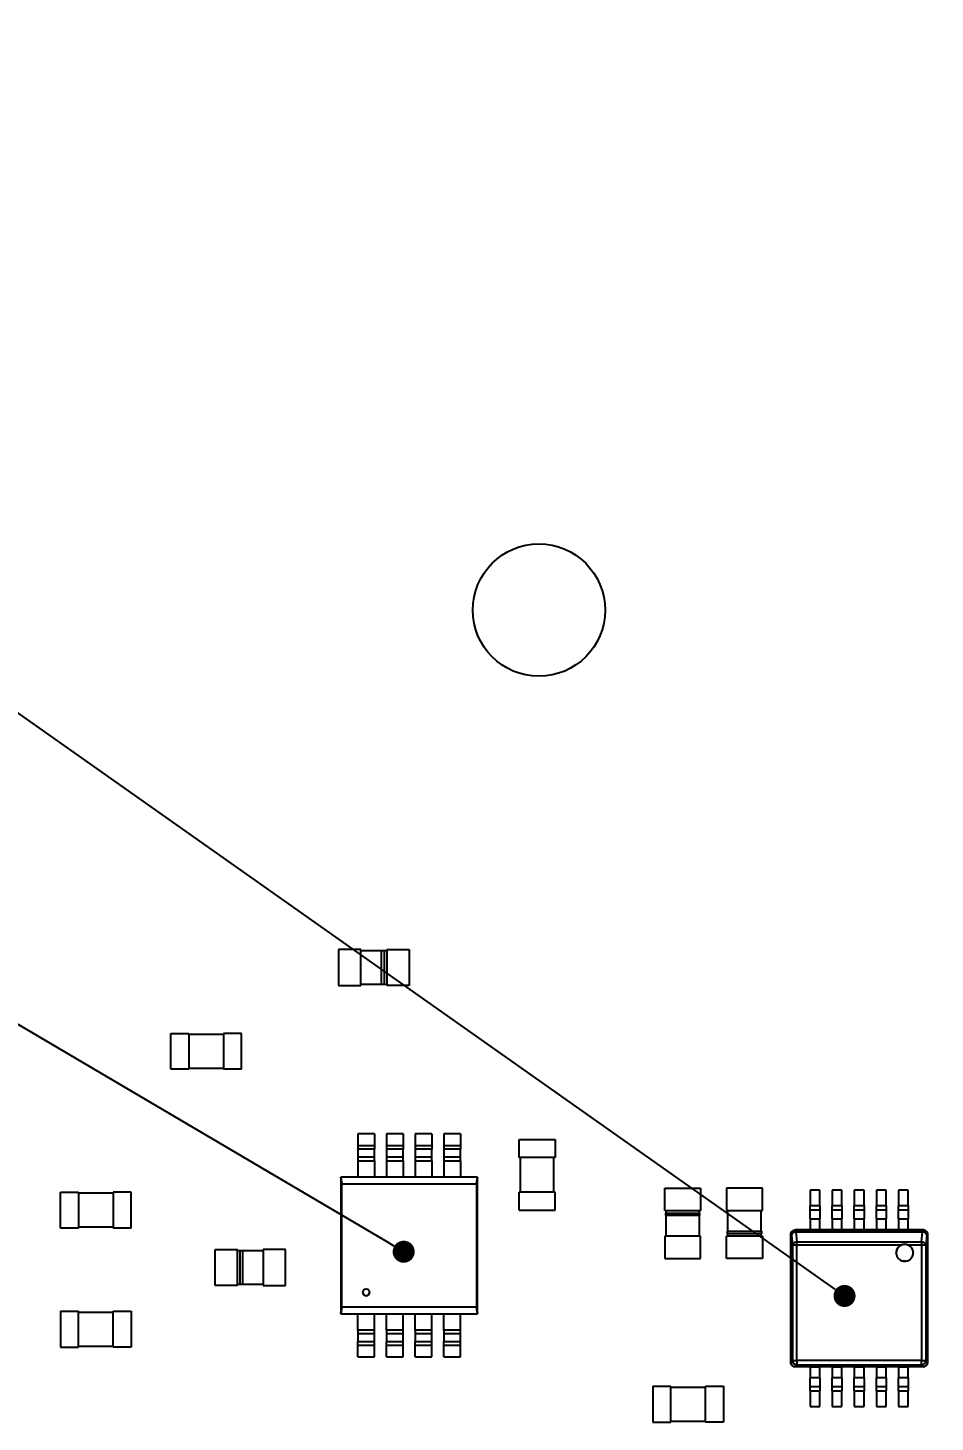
# Model space of a CAD drawing. Header units: millimetres. Extents: x 461 to 1302, y 117 to 711.
# Drawn here: x 994.2 to 1035.3, y 510.1 to 573.3 of the extents above; entities that cross this region are included whole.
import ezdxf
from ezdxf import colors
from ezdxf.entities.mleader import LeaderData, LeaderLine
from ezdxf.math import Vec2, Vec3

# ---------------------------------------------------------------- set-up
doc = ezdxf.new("R2010")
doc.units = ezdxf.units.MM
doc.layers.get('0').update_dxf_attribs({"lineweight": 50})
doc.styles.add('GOST-2.304_Type-B_italic', font='')
doc.styles.get('GOST-2.304_Type-B_italic').set_extended_font_data('GOST Common', italic=True)
doc.dimstyles.new('ISO-25', dxfattribs={"dimtxt": 2.5, "dimasz": 2.5, "dimexe": 1.25, "dimexo": 0.625, "dimtad": 1, "dimtxsty": 'Standard', "dimcen": 2.5, "dimadec": 0, "dimazin": 0, "dimtfac": 1, "dimtmove": 0, "dimatfit": 3, "dimfxl": 1, "dimarcsym": 0})

# ---------------------------------------------------------------- blocks, each defined once
blk = doc.blocks.new('_Dot')
at = {"color": 0, "linetype": 'ByBlock', "lineweight": -2}
blk.add_line((-0.5, 0), (-1, 0), dxfattribs=at)
at = {"color": 0, "linetype": 'ByBlock', "lineweight": 90, "const_width": 0.5}
blk.add_lwpolyline([(-0.25, 0, 1), (0.25, 0, 1)], format="xyb", close=True, dxfattribs=at)
blk = doc.blocks.new('_Open30')
at = {"color": 0, "linetype": 'ByBlock', "lineweight": -2}
for p, q in [((-1, 0.268), (0, 0)), ((0, 0), (-1, -0.268)), ((0, 0), (-1, 0))]:
    blk.add_line(p, q, dxfattribs=at)
blk = doc.blocks.new('*D58')
at = {"color": 0, "lineweight": -2, "transparency": 16777216}
for p, q in [((948.599, 537.973), (948.599, 693.937)), ((1213.414, 641.524), (1213.414, 693.937)), ((1209.414, 692.687), (952.599, 692.687))]:
    blk.add_line(p, q, dxfattribs=at)
at = {"layer": 'Defpoints', "color": 0, "lineweight": 20, "transparency": 16777216}
for p in [(948.599, 692.687), (1213.414, 640.899), (948.599, 537.348)]:
    blk.add_point(p, dxfattribs=at)
at = {"color": 0, "lineweight": -2, "transparency": 16777216, "xscale": 4, "yscale": 4, "zscale": 4, "rotation": 180}
blk.add_blockref('_Open30', (948.599, 692.687), dxfattribs=at)
at = {"color": 0, "lineweight": -2, "transparency": 16777216, "xscale": 4, "yscale": 4, "zscale": 4}
blk.add_blockref('_Open30', (1213.414, 692.687), dxfattribs=at)
at = {"color": 0, "lineweight": 20, "transparency": 16777216, "insert": (1081.006, 695.312), "char_height": 4, "attachment_point": 5, "style": 'GOST-2.304_Type-B_italic'}
blk.add_mtext('133*', dxfattribs=at)

msp = doc.modelspace()

# ---------------------------------------------------------------- linework, layer by layer
at = {"color": 7, "linetype": 'Continuous', "lineweight": 25}
for p, q in [((1008.246, 531.517), (1008.246, 529.893)), ((1009.262, 531.517), (1008.246, 531.517)), ((1009.262, 529.893), (1009.262, 531.517)), ((1010.196, 531.467), (1009.262, 531.467)), ((1010.196, 531.473), (1010.314, 531.473)), ((1010.196, 529.937), (1010.196, 531.473)), ((1010.314, 531.473), (1010.314, 529.937)), ((1010.43, 531.467), (1010.314, 531.467)), ((1010.43, 531.517), (1010.43, 529.893)), ((1010.43, 531.517), (1011.446, 531.517)), ((1011.446, 531.517), (1011.446, 529.893)), ((1008.246, 529.893), (1009.262, 529.893)), ((1009.262, 529.943), (1010.196, 529.943)), ((1010.314, 529.937), (1010.196, 529.937)), ((1010.314, 529.943), (1010.43, 529.943)), ((1011.446, 529.893), (1010.43, 529.893)), ((1000.646, 526.093), (1000.646, 527.717)), ((1000.646, 527.717), (1001.458, 527.717)), ((1001.458, 527.717), (1001.458, 526.093)), ((1003.034, 527.667), (1001.458, 527.667)), ((1003.034, 527.717), (1003.034, 526.093)), ((1003.846, 527.717), (1003.034, 527.717)), ((1003.846, 526.093), (1003.846, 527.717)), ((1001.458, 526.093), (1000.646, 526.093)), ((1001.458, 526.143), (1003.034, 526.143)), ((1003.846, 526.093), (1003.034, 526.093)), ((1009.878, 523.159), (1009.116, 523.159)), ((1009.116, 523.159), (1009.116, 522.637)), ((1009.878, 523.159), (1009.878, 522.637)), ((1011.178, 523.159), (1010.416, 523.159)), ((1010.416, 523.159), (1010.416, 522.637)), ((1011.178, 523.159), (1011.178, 522.637)), ((1012.476, 523.159), (1011.714, 523.159)), ((1011.714, 523.159), (1011.714, 522.637)), ((1012.476, 523.159), (1012.476, 522.637)), ((1013.776, 523.159), (1013.014, 523.159)), ((1013.014, 523.159), (1013.014, 522.637)), ((1013.776, 523.159), (1013.776, 522.637)), ((1016.434, 522.093), (1016.434, 522.905)), ((1016.434, 522.905), (1018.058, 522.905)), ((1018.058, 522.905), (1018.058, 522.093)), ((1009.116, 522.637), (1009.878, 522.637)), ((1009.878, 522.462), (1009.116, 522.462)), ((1009.116, 522.462), (1009.116, 522.12)), ((1009.878, 522.12), (1009.878, 522.462)), ((1010.416, 522.637), (1011.178, 522.637)), ((1011.178, 522.462), (1010.416, 522.462)), ((1010.416, 522.462), (1010.416, 522.12)), ((1011.178, 522.12), (1011.178, 522.462)), ((1011.714, 522.637), (1012.476, 522.637)), ((1012.476, 522.462), (1011.714, 522.462)), ((1011.714, 522.462), (1011.714, 522.12)), ((1012.476, 522.12), (1012.476, 522.462)), ((1013.014, 522.637), (1013.776, 522.637)), ((1013.776, 522.462), (1013.014, 522.462)), ((1013.014, 522.462), (1013.014, 522.12)), ((1013.776, 522.12), (1013.776, 522.462)), ((1009.116, 522.12), (1009.878, 522.12)), ((1009.116, 521.943), (1009.116, 521.203)), ((1009.116, 521.943), (1009.878, 521.943)), ((1009.878, 521.943), (1009.878, 521.203)), ((1010.416, 522.12), (1011.178, 522.12)), ((1010.416, 521.943), (1010.416, 521.203)), ((1010.416, 521.943), (1011.178, 521.943)), ((1011.178, 521.943), (1011.178, 521.203)), ((1011.714, 522.12), (1012.476, 522.12)), ((1011.714, 521.943), (1011.714, 521.203)), ((1011.714, 521.943), (1012.476, 521.943)), ((1012.476, 521.943), (1012.476, 521.203)), ((1013.014, 522.12), (1013.776, 522.12)), ((1013.014, 521.943), (1013.776, 521.943)), ((1013.014, 521.943), (1013.014, 521.203)), ((1013.776, 521.943), (1013.776, 521.203)), ((1018.058, 522.093), (1016.434, 522.093)), ((1016.484, 522.093), (1016.484, 520.517)), ((1018.008, 520.517), (1018.008, 522.093)), ((1008.348, 521.2), (1008.346, 521.203)), ((1008.346, 521.203), (1008.346, 515.007)), ((1009.116, 521.204), (1008.348, 521.204)), ((1008.348, 521.204), (1008.348, 521.203)), ((1008.348, 521.203), (1008.348, 515.007)), ((1008.348, 521.203), (1008.398, 520.899)), ((1014.544, 521.203), (1008.348, 521.203)), ((1008.398, 520.899), (1008.348, 521.203)), ((1008.398, 515.311), (1008.398, 520.899)), ((1008.398, 520.899), (1014.494, 520.899)), ((1010.416, 521.204), (1009.878, 521.204)), ((1011.714, 521.204), (1011.178, 521.204)), ((1013.014, 521.204), (1012.476, 521.204)), ((1014.544, 521.204), (1013.776, 521.204)), ((1014.493, 520.899), (1014.544, 521.203)), ((1014.544, 521.203), (1014.494, 520.899)), ((1014.494, 520.899), (1014.494, 515.311)), ((1014.544, 521.203), (1014.544, 521.204)), ((1014.544, 515.007), (1014.544, 521.203)), ((1014.546, 521.203), (1014.544, 521.2)), ((1014.546, 515.007), (1014.546, 521.203)), ((995.646, 518.893), (995.646, 520.517)), ((995.646, 520.517), (996.458, 520.517)), ((996.458, 520.517), (996.458, 518.893)), ((998.034, 520.467), (996.458, 520.467)), ((998.034, 520.517), (998.034, 518.893)), ((998.846, 520.517), (998.034, 520.517)), ((998.846, 518.893), (998.846, 520.517)), ((1018.058, 520.517), (1016.434, 520.517)), ((1016.434, 519.705), (1016.434, 520.517)), ((1018.058, 519.705), (1018.058, 520.517)), ((1023.034, 520.705), (1024.658, 520.705)), ((1023.034, 519.689), (1023.034, 520.705)), ((1024.658, 520.705), (1024.658, 519.689)), ((1025.834, 520.705), (1025.834, 519.689)), ((1027.458, 520.705), (1025.834, 520.705)), ((1027.458, 519.689), (1027.458, 520.705)), ((1030.066, 520.605), (1029.626, 520.605)), ((1029.626, 520.605), (1029.626, 519.905)), ((1030.066, 519.905), (1030.066, 520.605)), ((1031.066, 520.605), (1030.626, 520.605)), ((1030.626, 520.605), (1030.626, 519.905)), ((1031.066, 519.905), (1031.066, 520.605)), ((1032.066, 520.605), (1031.626, 520.605)), ((1031.626, 520.605), (1031.626, 519.905)), ((1032.066, 519.905), (1032.066, 520.605)), ((1033.066, 520.605), (1032.626, 520.605)), ((1032.626, 520.605), (1032.626, 519.905)), ((1033.066, 519.905), (1033.066, 520.605)), ((1034.066, 520.605), (1033.626, 520.605)), ((1033.626, 520.605), (1033.626, 519.905)), ((1034.066, 519.905), (1034.066, 520.605)), ((1016.434, 519.705), (1018.058, 519.705)), ((1023.034, 519.689), (1024.658, 519.689)), ((1023.084, 519.689), (1023.084, 519.573)), ((1024.608, 519.573), (1024.608, 519.689)), ((1025.834, 519.689), (1027.458, 519.689)), ((1025.884, 519.689), (1025.884, 518.755)), ((1027.408, 518.755), (1027.408, 519.689)), ((1030.066, 519.905), (1029.626, 519.905)), ((1029.626, 519.705), (1029.626, 519.905)), ((1030.066, 519.705), (1029.626, 519.705)), ((1029.626, 519.305), (1029.626, 519.705)), ((1030.066, 519.905), (1030.066, 519.705)), ((1030.066, 519.705), (1030.066, 519.305)), ((1031.066, 519.905), (1030.626, 519.905)), ((1030.626, 519.705), (1030.626, 519.905)), ((1031.066, 519.705), (1030.626, 519.705)), ((1030.626, 519.305), (1030.626, 519.705)), ((1031.066, 519.905), (1031.066, 519.705)), ((1031.066, 519.705), (1031.066, 519.305)), ((1032.066, 519.905), (1031.626, 519.905)), ((1031.626, 519.705), (1031.626, 519.905)), ((1032.066, 519.705), (1031.626, 519.705)), ((1031.626, 519.305), (1031.626, 519.705)), ((1032.066, 519.905), (1032.066, 519.705)), ((1032.066, 519.705), (1032.066, 519.305)), ((1033.066, 519.905), (1032.626, 519.905)), ((1032.626, 519.705), (1032.626, 519.905)), ((1033.066, 519.705), (1032.626, 519.705)), ((1032.626, 519.305), (1032.626, 519.705)), ((1033.066, 519.905), (1033.066, 519.705)), ((1033.066, 519.705), (1033.066, 519.305)), ((1034.066, 519.905), (1033.626, 519.905)), ((1033.626, 519.705), (1033.626, 519.905)), ((1034.066, 519.705), (1033.626, 519.705)), ((1033.626, 519.305), (1033.626, 519.705)), ((1034.066, 519.905), (1034.066, 519.705)), ((1034.066, 519.705), (1034.066, 519.305)), ((1023.078, 519.573), (1024.614, 519.573)), ((1023.078, 519.455), (1023.078, 519.573)), ((1024.614, 519.455), (1023.078, 519.455)), ((1023.084, 519.455), (1023.084, 518.521)), ((1024.614, 519.573), (1024.608, 519.573)), ((1024.608, 518.521), (1024.608, 519.455)), ((1024.614, 519.455), (1024.608, 519.455)), ((1024.614, 519.573), (1024.614, 519.455)), ((1029.626, 519.305), (1030.066, 519.305)), ((1029.626, 519.305), (1029.626, 518.805)), ((1030.066, 518.805), (1030.066, 519.305)), ((1030.626, 519.305), (1031.066, 519.305)), ((1030.626, 519.305), (1030.626, 518.805)), ((1031.066, 518.805), (1031.066, 519.305)), ((1031.626, 519.305), (1032.066, 519.305)), ((1031.626, 519.305), (1031.626, 518.805)), ((1032.066, 518.805), (1032.066, 519.305)), ((1032.626, 519.305), (1033.066, 519.305)), ((1032.626, 519.305), (1032.626, 518.805)), ((1033.066, 518.805), (1033.066, 519.305)), ((1033.626, 519.305), (1034.066, 519.305)), ((1033.626, 519.305), (1033.626, 518.805)), ((1034.066, 518.805), (1034.066, 519.305)), ((996.458, 518.893), (995.646, 518.893)), ((996.458, 518.943), (998.034, 518.943)), ((998.846, 518.893), (998.034, 518.893)), ((1024.658, 518.521), (1023.034, 518.521)), ((1023.034, 518.521), (1023.034, 517.505)), ((1024.658, 517.505), (1024.658, 518.521)), ((1027.458, 518.521), (1025.834, 518.521)), ((1025.834, 517.505), (1025.834, 518.521)), ((1025.878, 518.637), (1025.878, 518.755)), ((1025.878, 518.755), (1027.414, 518.755)), ((1025.878, 518.755), (1025.884, 518.755)), ((1027.414, 518.637), (1025.878, 518.637)), ((1025.878, 518.637), (1025.884, 518.637)), ((1025.884, 518.637), (1025.884, 518.521)), ((1027.408, 518.521), (1027.408, 518.637)), ((1027.414, 518.755), (1027.414, 518.637)), ((1027.458, 518.521), (1027.458, 517.505)), ((1028.747, 518.605), (1028.746, 518.605)), ((1028.746, 518.605), (1028.746, 512.805)), ((1028.747, 512.805), (1028.747, 518.605)), ((1028.747, 518.605), (1028.78, 518.573)), ((1028.78, 518.573), (1028.827, 518.123)), ((1028.946, 518.805), (1028.946, 518.804)), ((1029.626, 518.805), (1028.946, 518.805)), ((1028.946, 518.804), (1028.978, 518.772)), ((1028.946, 518.804), (1034.746, 518.804)), ((1028.978, 518.772), (1028.978, 518.714)), ((1028.978, 518.772), (1034.713, 518.772)), ((1028.978, 518.714), (1029.026, 518.264)), ((1028.978, 518.714), (1034.713, 518.714)), ((1030.066, 518.805), (1029.626, 518.805)), ((1030.626, 518.805), (1030.066, 518.805)), ((1031.066, 518.805), (1030.626, 518.805)), ((1031.626, 518.805), (1031.066, 518.805)), ((1032.066, 518.805), (1031.626, 518.805)), ((1032.626, 518.805), (1032.066, 518.805)), ((1033.066, 518.805), (1032.626, 518.805)), ((1033.626, 518.805), (1033.066, 518.805)), ((1034.066, 518.805), (1033.626, 518.805)), ((1034.746, 518.805), (1034.066, 518.805)), ((1034.666, 518.264), (1034.713, 518.714)), ((1034.713, 518.772), (1034.746, 518.804)), ((1034.713, 518.714), (1034.713, 518.772)), ((1034.799, 518.798), (1034.743, 518.805)), ((1034.746, 518.804), (1034.746, 518.805)), ((1034.912, 518.573), (1034.865, 518.123)), ((1034.945, 518.605), (1034.912, 518.573)), ((1034.945, 518.605), (1034.945, 512.805)), ((1034.946, 518.605), (1034.945, 518.605)), ((1034.946, 518.605), (1034.946, 512.805)), ((1002.646, 517.917), (1003.662, 517.917)), ((1002.646, 516.293), (1002.646, 517.917)), ((1003.662, 516.293), (1003.662, 517.917)), ((1003.778, 517.867), (1003.662, 517.867)), ((1003.778, 516.337), (1003.778, 517.873)), ((1003.778, 517.873), (1003.896, 517.873)), ((1003.896, 517.873), (1003.896, 516.337)), ((1004.83, 517.867), (1003.896, 517.867)), ((1005.846, 517.917), (1004.83, 517.917)), ((1004.83, 517.917), (1004.83, 516.293)), ((1005.846, 516.293), (1005.846, 517.917)), ((1029.026, 518.123), (1028.827, 518.123)), ((1028.827, 518.123), (1028.827, 512.885)), ((1029.026, 518.123), (1029.026, 518.264)), ((1029.026, 518.264), (1034.666, 518.264)), ((1033.747, 518.123), (1029.026, 518.123)), ((1029.026, 512.885), (1029.026, 518.123)), ((1033.536, 517.717), (1033.526, 517.766)), ((1033.664, 518.064), (1033.753, 518.124)), ((1034.068, 518.127), (1034.118, 518.093)), ((1034.666, 518.123), (1034.078, 518.123)), ((1034.666, 518.264), (1034.666, 518.123)), ((1034.865, 518.123), (1034.666, 518.123)), ((1034.666, 518.123), (1034.666, 512.885)), ((1034.865, 518.123), (1034.865, 512.885)), ((1023.034, 517.505), (1024.658, 517.505)), ((1027.458, 517.505), (1025.834, 517.505)), ((1033.912, 517.385), (1033.827, 517.401)), ((1033.976, 517.397), (1033.912, 517.385)), ((1003.662, 516.293), (1002.646, 516.293)), ((1003.662, 516.343), (1003.778, 516.343)), ((1003.896, 516.337), (1003.778, 516.337)), ((1003.896, 516.343), (1004.83, 516.343)), ((1004.83, 516.293), (1005.846, 516.293)), ((1008.348, 515.007), (1008.398, 515.312)), ((1008.398, 515.311), (1008.348, 515.007)), ((1014.494, 515.311), (1008.398, 515.311)), ((1014.544, 515.007), (1014.493, 515.311)), ((1014.494, 515.312), (1014.544, 515.007)), ((995.646, 515.117), (995.646, 513.493)), ((995.646, 515.117), (996.458, 515.117)), ((996.458, 513.493), (996.458, 515.117)), ((998.034, 515.067), (996.458, 515.067)), ((998.034, 513.493), (998.034, 515.117)), ((998.034, 515.117), (998.846, 515.117)), ((998.846, 515.117), (998.846, 513.493)), ((1008.346, 515.007), (1008.348, 515.011)), ((1008.348, 515.007), (1009.116, 515.007)), ((1008.348, 515.007), (1008.348, 515.007)), ((1008.348, 515.007), (1014.544, 515.007)), ((1009.116, 514.267), (1009.116, 515.007)), ((1009.878, 515.007), (1010.416, 515.007)), ((1009.878, 514.267), (1009.878, 515.007)), ((1010.416, 514.267), (1010.416, 515.007)), ((1011.178, 515.007), (1011.714, 515.007)), ((1011.178, 514.267), (1011.178, 515.007)), ((1011.714, 514.267), (1011.714, 515.007)), ((1012.476, 515.007), (1013.014, 515.007)), ((1012.476, 514.267), (1012.476, 515.007)), ((1013.014, 514.267), (1013.014, 515.007)), ((1013.776, 515.007), (1014.544, 515.007)), ((1013.776, 514.267), (1013.776, 515.007)), ((1014.544, 515.011), (1014.546, 515.007)), ((1014.544, 515.007), (1014.544, 515.007)), ((1009.878, 514.267), (1009.116, 514.267)), ((1009.878, 514.091), (1009.116, 514.091)), ((1009.116, 514.091), (1009.116, 513.749)), ((1009.878, 513.749), (1009.878, 514.091)), ((1011.178, 514.267), (1010.416, 514.267)), ((1011.178, 514.091), (1010.416, 514.091)), ((1010.416, 514.091), (1010.416, 513.749)), ((1011.178, 513.749), (1011.178, 514.091)), ((1012.476, 514.267), (1011.714, 514.267)), ((1012.476, 514.091), (1011.714, 514.091)), ((1011.714, 514.091), (1011.714, 513.749)), ((1012.476, 513.749), (1012.476, 514.091)), ((1013.776, 514.267), (1013.014, 514.267)), ((1013.776, 514.091), (1013.014, 514.091)), ((1013.014, 514.091), (1013.014, 513.749)), ((1013.776, 513.749), (1013.776, 514.091)), ((995.646, 513.493), (996.458, 513.493)), ((996.458, 513.543), (998.034, 513.543)), ((998.846, 513.493), (998.034, 513.493)), ((1009.116, 513.749), (1009.878, 513.749)), ((1009.878, 513.573), (1009.116, 513.573)), ((1009.116, 513.051), (1009.116, 513.573)), ((1009.878, 513.051), (1009.878, 513.573)), ((1010.416, 513.749), (1011.178, 513.749)), ((1011.178, 513.573), (1010.416, 513.573)), ((1010.416, 513.051), (1010.416, 513.573)), ((1011.178, 513.051), (1011.178, 513.573)), ((1011.714, 513.749), (1012.476, 513.749)), ((1012.476, 513.573), (1011.714, 513.573)), ((1011.714, 513.051), (1011.714, 513.573)), ((1012.476, 513.051), (1012.476, 513.573)), ((1013.014, 513.749), (1013.776, 513.749)), ((1013.776, 513.573), (1013.014, 513.573)), ((1013.014, 513.051), (1013.014, 513.573)), ((1013.776, 513.051), (1013.776, 513.573)), ((1009.116, 513.051), (1009.878, 513.051)), ((1010.416, 513.051), (1011.178, 513.051)), ((1011.714, 513.051), (1012.476, 513.051)), ((1013.014, 513.051), (1013.776, 513.051)), ((1028.746, 512.808), (1028.753, 512.753)), ((1028.746, 512.805), (1028.747, 512.805)), ((1028.827, 512.885), (1028.747, 512.805)), ((1028.827, 512.885), (1029.026, 512.885)), ((1028.946, 512.607), (1029.026, 512.686)), ((1034.666, 512.885), (1029.026, 512.885)), ((1029.026, 512.885), (1029.026, 512.686)), ((1029.026, 512.686), (1034.666, 512.686)), ((1034.666, 512.686), (1034.666, 512.885)), ((1034.666, 512.885), (1034.865, 512.885)), ((1034.666, 512.686), (1034.746, 512.607)), ((1034.865, 512.885), (1034.945, 512.805)), ((1034.939, 512.753), (1034.946, 512.808)), ((1034.945, 512.805), (1034.946, 512.805)), ((1034.746, 512.607), (1028.946, 512.607)), ((1028.946, 512.607), (1028.946, 512.605)), ((1029.626, 512.605), (1028.946, 512.605)), ((1029.626, 512.605), (1030.066, 512.605)), ((1029.626, 512.605), (1029.626, 512.105)), ((1030.066, 512.105), (1029.626, 512.105)), ((1029.626, 511.705), (1029.626, 512.105)), ((1030.066, 512.105), (1030.066, 512.605)), ((1030.626, 512.605), (1030.066, 512.605)), ((1030.066, 512.105), (1030.066, 511.705)), ((1030.626, 512.605), (1031.066, 512.605)), ((1030.626, 512.605), (1030.626, 512.105)), ((1031.066, 512.105), (1030.626, 512.105)), ((1030.626, 511.705), (1030.626, 512.105)), ((1031.066, 512.105), (1031.066, 512.605)), ((1031.626, 512.605), (1031.066, 512.605)), ((1031.066, 512.105), (1031.066, 511.705)), ((1031.626, 512.605), (1032.066, 512.605)), ((1031.626, 512.605), (1031.626, 512.105)), ((1032.066, 512.105), (1031.626, 512.105)), ((1031.626, 511.705), (1031.626, 512.105)), ((1032.066, 512.105), (1032.066, 512.605)), ((1032.626, 512.605), (1032.066, 512.605)), ((1032.066, 512.105), (1032.066, 511.705)), ((1032.626, 512.605), (1033.066, 512.605)), ((1032.626, 512.605), (1032.626, 512.105)), ((1033.066, 512.105), (1032.626, 512.105)), ((1032.626, 511.705), (1032.626, 512.105)), ((1033.066, 512.105), (1033.066, 512.605)), ((1033.626, 512.605), (1033.066, 512.605)), ((1033.066, 512.105), (1033.066, 511.705)), ((1033.626, 512.605), (1034.066, 512.605)), ((1033.626, 512.605), (1033.626, 512.105)), ((1034.066, 512.105), (1033.626, 512.105)), ((1033.626, 511.705), (1033.626, 512.105)), ((1034.066, 512.105), (1034.066, 512.605)), ((1034.746, 512.605), (1034.066, 512.605)), ((1034.066, 512.105), (1034.066, 511.705)), ((1034.746, 512.605), (1034.746, 512.607)), ((1022.496, 511.717), (1022.496, 510.093)), ((1022.496, 511.717), (1023.308, 511.717)), ((1023.308, 510.093), (1023.308, 511.717)), ((1024.884, 511.667), (1023.308, 511.667)), ((1024.884, 511.717), (1025.696, 511.717)), ((1024.884, 510.093), (1024.884, 511.717)), ((1025.696, 511.717), (1025.696, 510.093)), ((1029.626, 511.705), (1030.066, 511.705)), ((1029.626, 511.505), (1029.626, 511.705)), ((1029.626, 511.505), (1030.066, 511.505)), ((1029.626, 511.505), (1029.626, 510.805)), ((1030.066, 511.705), (1030.066, 511.505)), ((1030.066, 510.805), (1030.066, 511.505)), ((1030.626, 511.705), (1031.066, 511.705)), ((1030.626, 511.505), (1030.626, 511.705)), ((1030.626, 511.505), (1031.066, 511.505)), ((1030.626, 511.505), (1030.626, 510.805)), ((1031.066, 511.705), (1031.066, 511.505)), ((1031.066, 510.805), (1031.066, 511.505)), ((1031.626, 511.705), (1032.066, 511.705)), ((1031.626, 511.505), (1031.626, 511.705)), ((1031.626, 511.505), (1032.066, 511.505)), ((1031.626, 511.505), (1031.626, 510.805)), ((1032.066, 511.705), (1032.066, 511.505)), ((1032.066, 510.805), (1032.066, 511.505)), ((1032.626, 511.705), (1033.066, 511.705)), ((1032.626, 511.505), (1032.626, 511.705)), ((1032.626, 511.505), (1033.066, 511.505)), ((1032.626, 511.505), (1032.626, 510.805)), ((1033.066, 511.705), (1033.066, 511.505)), ((1033.066, 510.805), (1033.066, 511.505)), ((1033.626, 511.705), (1034.066, 511.705)), ((1033.626, 511.505), (1033.626, 511.705)), ((1033.626, 511.505), (1034.066, 511.505)), ((1033.626, 511.505), (1033.626, 510.805)), ((1034.066, 511.705), (1034.066, 511.505)), ((1034.066, 510.805), (1034.066, 511.505)), ((1029.626, 510.805), (1030.066, 510.805)), ((1030.626, 510.805), (1031.066, 510.805)), ((1031.626, 510.805), (1032.066, 510.805)), ((1032.626, 510.805), (1033.066, 510.805)), ((1033.626, 510.805), (1034.066, 510.805)), ((1022.496, 510.093), (1023.308, 510.093)), ((1023.308, 510.143), (1024.884, 510.143)), ((1025.696, 510.093), (1024.884, 510.093))]:
    msp.add_line(p, q, dxfattribs=at)
for centre, radius in [((1017.328, 546.911), 3), ((1009.496, 515.981), 0.155)]:
    msp.add_circle(centre, radius, dxfattribs=at)
for centre, radius, start, end in [((1028.981, 518.57), 0.201, 90.71826, 179.28174), ((1028.968, 518.519), 0.196, 86.81583, 164.01023), ((1034.711, 518.57), 0.201, 0.71948, 89.27838), ((1034.724, 518.519), 0.196, 15.99123, 93.1827), ((1029.015, 518.069), 0.196, 86.81746, 164.0086), ((1033.912, 517.772), 0.388, 0, 180), ((1033.912, 517.772), 0.388, 115.24506, 64.75494), ((1034.677, 518.069), 0.196, 15.9914, 93.18254), ((1009.496, 515.981), 0.155, 180, 0), ((1029.028, 512.888), 0.201, 180.71948, 269.27838), ((1034.663, 512.888), 0.201, 270.72162, 359.28052)]:
    msp.add_arc(centre, radius, start, end, dxfattribs=at)
for points, knots in [([(1009.116, 522.637), (1009.116, 522.619), (1009.116, 522.582), (1009.116, 522.533), (1009.116, 522.493), (1009.116, 522.478), (1009.116, 522.471)], [0, 0, 0, 0, 0.249991, 0.499996, 0.750005, 1, 1, 1, 1]), ([(1009.878, 522.637), (1009.878, 522.619), (1009.878, 522.582), (1009.878, 522.533), (1009.878, 522.493), (1009.878, 522.478), (1009.878, 522.471)], [0, 0, 0, 0, 0.249991, 0.499996, 0.750005, 1, 1, 1, 1]), ([(1010.416, 522.637), (1010.416, 522.619), (1010.416, 522.582), (1010.416, 522.533), (1010.416, 522.493), (1010.416, 522.478), (1010.416, 522.471)], [0, 0, 0, 0, 0.249991, 0.499996, 0.750005, 1, 1, 1, 1]), ([(1011.178, 522.637), (1011.178, 522.619), (1011.178, 522.582), (1011.178, 522.533), (1011.178, 522.493), (1011.178, 522.478), (1011.178, 522.471)], [0, 0, 0, 0, 0.249991, 0.499996, 0.750005, 1, 1, 1, 1]), ([(1011.714, 522.637), (1011.714, 522.619), (1011.714, 522.582), (1011.714, 522.533), (1011.714, 522.493), (1011.714, 522.478), (1011.714, 522.471)], [0, 0, 0, 0, 0.249991, 0.499996, 0.750005, 1, 1, 1, 1]), ([(1012.476, 522.637), (1012.476, 522.619), (1012.476, 522.582), (1012.476, 522.533), (1012.476, 522.493), (1012.476, 522.478), (1012.476, 522.471)], [0, 0, 0, 0, 0.249991, 0.499996, 0.750005, 1, 1, 1, 1]), ([(1013.014, 522.637), (1013.014, 522.619), (1013.014, 522.582), (1013.014, 522.533), (1013.014, 522.493), (1013.014, 522.478), (1013.014, 522.471)], [0, 0, 0, 0, 0.249991, 0.499996, 0.750005, 1, 1, 1, 1]), ([(1013.776, 522.637), (1013.776, 522.619), (1013.776, 522.582), (1013.776, 522.533), (1013.776, 522.493), (1013.776, 522.478), (1013.776, 522.471)], [0, 0, 0, 0, 0.249991, 0.499996, 0.750005, 1, 1, 1, 1]), ([(1009.116, 522.11), (1009.116, 522.103), (1009.116, 522.088), (1009.116, 522.048), (1009.116, 521.998), (1009.116, 521.962), (1009.116, 521.943)], [0, 0, 0, 0, 0.250007, 0.500012, 0.750013, 1, 1, 1, 1]), ([(1009.878, 521.943), (1009.878, 521.962), (1009.878, 521.998), (1009.878, 522.048), (1009.878, 522.088), (1009.878, 522.103), (1009.878, 522.11)], [0, 0, 0, 0, 0.249987, 0.499988, 0.749993, 1, 1, 1, 1]), ([(1010.416, 522.11), (1010.416, 522.103), (1010.416, 522.088), (1010.416, 522.048), (1010.416, 521.998), (1010.416, 521.962), (1010.416, 521.943)], [0, 0, 0, 0, 0.250007, 0.500012, 0.750013, 1, 1, 1, 1]), ([(1011.178, 521.943), (1011.178, 521.962), (1011.178, 521.998), (1011.178, 522.048), (1011.178, 522.088), (1011.178, 522.103), (1011.178, 522.11)], [0, 0, 0, 0, 0.249987, 0.499988, 0.749993, 1, 1, 1, 1]), ([(1011.714, 522.11), (1011.714, 522.103), (1011.714, 522.088), (1011.714, 522.048), (1011.714, 521.998), (1011.714, 521.962), (1011.714, 521.943)], [0, 0, 0, 0, 0.250007, 0.500012, 0.750013, 1, 1, 1, 1]), ([(1012.476, 521.943), (1012.476, 521.962), (1012.476, 521.998), (1012.476, 522.048), (1012.476, 522.088), (1012.476, 522.103), (1012.476, 522.11)], [0, 0, 0, 0, 0.249987, 0.499988, 0.749993, 1, 1, 1, 1]), ([(1013.014, 522.11), (1013.014, 522.103), (1013.014, 522.088), (1013.014, 522.048), (1013.014, 521.998), (1013.014, 521.962), (1013.014, 521.943)], [0, 0, 0, 0, 0.250007, 0.500012, 0.750013, 1, 1, 1, 1]), ([(1013.776, 521.943), (1013.776, 521.962), (1013.776, 521.998), (1013.776, 522.048), (1013.776, 522.088), (1013.776, 522.103), (1013.776, 522.11)], [0, 0, 0, 0, 0.249987, 0.499988, 0.749993, 1, 1, 1, 1]), ([(1028.746, 518.605), (1028.749, 518.632), (1028.755, 518.684), (1028.801, 518.75), (1028.867, 518.796), (1028.92, 518.802), (1028.946, 518.805)], [0, 0, 0, 0, 0.2499838, 0.4999455, 0.7499272, 1, 1, 1, 1]), ([(1028.747, 518.605), (1028.75, 518.631), (1028.757, 518.683), (1028.803, 518.749), (1028.868, 518.795), (1028.92, 518.801), (1028.946, 518.804)], [0, 0, 0, 0, 0.249965, 0.4999908, 0.74995, 1, 1, 1, 1]), ([(1028.747, 518.605), (1028.75, 518.631), (1028.757, 518.683), (1028.803, 518.749), (1028.868, 518.795), (1028.92, 518.801), (1028.946, 518.804)], [0, 0, 0, 0, 0.249965, 0.4999908, 0.74995, 1, 1, 1, 1]), ([(1034.746, 518.805), (1034.772, 518.802), (1034.824, 518.796), (1034.891, 518.75), (1034.937, 518.684), (1034.943, 518.632), (1034.946, 518.605)], [0, 0, 0, 0, 0.249983, 0.500047, 0.750013, 1, 1, 1, 1]), ([(1034.746, 518.804), (1034.772, 518.801), (1034.823, 518.795), (1034.889, 518.749), (1034.935, 518.683), (1034.941, 518.631), (1034.945, 518.605)], [0, 0, 0, 0, 0.25005, 0.5000092, 0.750035, 1, 1, 1, 1]), ([(1034.746, 518.804), (1034.772, 518.801), (1034.823, 518.795), (1034.889, 518.749), (1034.935, 518.683), (1034.941, 518.631), (1034.945, 518.605)], [0, 0, 0, 0, 0.25005, 0.5000092, 0.750035, 1, 1, 1, 1]), ([(1033.747, 518.123), (1033.788, 518.137), (1033.842, 518.157), (1033.942, 518.162), (1034.013, 518.151), (1034.065, 518.128), (1034.078, 518.123)], [0, 0, 0, 0, 0.3792857, 0.4999652, 0.8795772, 1, 1, 1, 1]), ([(1034.299, 517.778), (1034.299, 517.776), (1034.301, 517.769), (1034.299, 517.762), (1034.297, 517.758)], [0, 0, 0, 0, 0.306113, 1, 1, 1, 1]), ([(1009.116, 514.267), (1009.116, 514.249), (1009.116, 514.212), (1009.116, 514.163), (1009.116, 514.123), (1009.116, 514.108), (1009.116, 514.101)], [0, 0, 0, 0, 0.249987, 0.499988, 0.749993, 1, 1, 1, 1]), ([(1009.878, 514.101), (1009.878, 514.108), (1009.878, 514.123), (1009.878, 514.163), (1009.878, 514.212), (1009.878, 514.249), (1009.878, 514.267)], [0, 0, 0, 0, 0.250007, 0.500012, 0.750013, 1, 1, 1, 1]), ([(1010.416, 514.267), (1010.416, 514.249), (1010.416, 514.212), (1010.416, 514.163), (1010.416, 514.123), (1010.416, 514.108), (1010.416, 514.101)], [0, 0, 0, 0, 0.249987, 0.499988, 0.749993, 1, 1, 1, 1]), ([(1011.178, 514.101), (1011.178, 514.108), (1011.178, 514.123), (1011.178, 514.163), (1011.178, 514.212), (1011.178, 514.249), (1011.178, 514.267)], [0, 0, 0, 0, 0.250007, 0.500012, 0.750013, 1, 1, 1, 1]), ([(1011.714, 514.267), (1011.714, 514.249), (1011.714, 514.212), (1011.714, 514.163), (1011.714, 514.123), (1011.714, 514.108), (1011.714, 514.101)], [0, 0, 0, 0, 0.249987, 0.499988, 0.749993, 1, 1, 1, 1]), ([(1012.476, 514.101), (1012.476, 514.108), (1012.476, 514.123), (1012.476, 514.163), (1012.476, 514.212), (1012.476, 514.249), (1012.476, 514.267)], [0, 0, 0, 0, 0.250007, 0.500012, 0.750013, 1, 1, 1, 1]), ([(1013.014, 514.267), (1013.014, 514.249), (1013.014, 514.212), (1013.014, 514.163), (1013.014, 514.123), (1013.014, 514.108), (1013.014, 514.101)], [0, 0, 0, 0, 0.249987, 0.499988, 0.749993, 1, 1, 1, 1]), ([(1013.776, 514.101), (1013.776, 514.108), (1013.776, 514.123), (1013.776, 514.163), (1013.776, 514.212), (1013.776, 514.249), (1013.776, 514.267)], [0, 0, 0, 0, 0.250007, 0.500012, 0.750013, 1, 1, 1, 1]), ([(1009.116, 513.573), (1009.116, 513.592), (1009.116, 513.628), (1009.116, 513.678), (1009.116, 513.718), (1009.116, 513.733), (1009.116, 513.74)], [0, 0, 0, 0, 0.2500163, 0.5000131, 0.750014, 1, 1, 1, 1]), ([(1009.878, 513.573), (1009.878, 513.592), (1009.878, 513.628), (1009.878, 513.678), (1009.878, 513.718), (1009.878, 513.733), (1009.878, 513.74)], [0, 0, 0, 0, 0.2500163, 0.5000131, 0.750014, 1, 1, 1, 1]), ([(1010.416, 513.573), (1010.416, 513.592), (1010.416, 513.628), (1010.416, 513.678), (1010.416, 513.718), (1010.416, 513.733), (1010.416, 513.74)], [0, 0, 0, 0, 0.2500163, 0.5000131, 0.750014, 1, 1, 1, 1]), ([(1011.178, 513.573), (1011.178, 513.592), (1011.178, 513.628), (1011.178, 513.678), (1011.178, 513.718), (1011.178, 513.733), (1011.178, 513.74)], [0, 0, 0, 0, 0.2500163, 0.5000131, 0.750014, 1, 1, 1, 1]), ([(1011.714, 513.573), (1011.714, 513.592), (1011.714, 513.628), (1011.714, 513.678), (1011.714, 513.718), (1011.714, 513.733), (1011.714, 513.74)], [0, 0, 0, 0, 0.2500163, 0.5000131, 0.750014, 1, 1, 1, 1]), ([(1012.476, 513.573), (1012.476, 513.592), (1012.476, 513.628), (1012.476, 513.678), (1012.476, 513.718), (1012.476, 513.733), (1012.476, 513.74)], [0, 0, 0, 0, 0.2500163, 0.5000131, 0.750014, 1, 1, 1, 1]), ([(1013.014, 513.573), (1013.014, 513.592), (1013.014, 513.628), (1013.014, 513.678), (1013.014, 513.718), (1013.014, 513.733), (1013.014, 513.74)], [0, 0, 0, 0, 0.2500163, 0.5000131, 0.750014, 1, 1, 1, 1]), ([(1013.776, 513.573), (1013.776, 513.592), (1013.776, 513.628), (1013.776, 513.678), (1013.776, 513.718), (1013.776, 513.733), (1013.776, 513.74)], [0, 0, 0, 0, 0.2500163, 0.5000131, 0.750014, 1, 1, 1, 1]), ([(1028.946, 512.605), (1028.92, 512.608), (1028.867, 512.614), (1028.801, 512.661), (1028.755, 512.727), (1028.749, 512.779), (1028.746, 512.805)], [0, 0, 0, 0, 0.249985, 0.500048, 0.749991, 1, 1, 1, 1]), ([(1028.747, 512.805), (1028.75, 512.78), (1028.757, 512.728), (1028.803, 512.662), (1028.868, 512.616), (1028.92, 512.61), (1028.946, 512.607)], [0, 0, 0, 0, 0.249984, 0.499986, 0.749954, 1, 1, 1, 1]), ([(1028.946, 512.607), (1028.92, 512.61), (1028.868, 512.616), (1028.803, 512.662), (1028.757, 512.728), (1028.75, 512.78), (1028.747, 512.805)], [0, 0, 0, 0, 0.250046, 0.500014, 0.750016, 1, 1, 1, 1]), ([(1034.746, 512.607), (1034.772, 512.61), (1034.823, 512.616), (1034.889, 512.662), (1034.935, 512.728), (1034.941, 512.78), (1034.945, 512.805)], [0, 0, 0, 0, 0.250053, 0.50001, 0.750014, 1, 1, 1, 1]), ([(1034.946, 512.805), (1034.943, 512.779), (1034.937, 512.727), (1034.891, 512.661), (1034.824, 512.614), (1034.772, 512.608), (1034.746, 512.605)], [0, 0, 0, 0, 0.2500087, 0.4999521, 0.7500147, 1, 1, 1, 1]), ([(1034.945, 512.805), (1034.941, 512.78), (1034.935, 512.728), (1034.889, 512.662), (1034.823, 512.616), (1034.772, 512.61), (1034.746, 512.607)], [0, 0, 0, 0, 0.249986, 0.49999, 0.749947, 1, 1, 1, 1])]:
    msp.add_open_spline(points, degree=3, knots=knots, dxfattribs=at)

# ---------------------------------------------------------------- dimensions: what is measured, and where the dimension line sits
at = {"color": 7, "lineweight": 20, "true_color": 0xffffff}
dim = msp.add_linear_dim(base=(948.599, 692.687), p1=(1213.414, 640.899), p2=(948.599, 537.348), text='133*', dimstyle='ISO-25', override={"dimtxt": 4, "dimasz": 4, "dimtxsty": 'GOST-2.304_Type-B_italic', "dimblk1": 'Open30', "dimblk2": 'Open30', "dimsah": 1}, dxfattribs=at)
dim.commit()
dim.dimension.update_dxf_attribs({"geometry": '*D58', "text_midpoint": (1081.006, 695.312)})

# ---------------------------------------------------------------- leaders
ml = msp.add_multileader_mtext('Standard', dxfattribs=at)
ml.set_content('9', color=(255, 255, 255), style='GOST-2.304_Type-B_italic')
ml.set_leader_properties()
ml.set_arrow_properties(name='DOT')
ml.build(insert=Vec2(0, 0))
ml.multileader.update_dxf_attribs({"text_left_attachment_type": 6, "text_right_attachment_type": 6, "dogleg_length": 0, "arrow_head_size": 1})
ctx = ml.context
ctx.base_point, ctx.arrow_head_size, ctx.landing_gap_size, ctx.plane_origin = Vec3(924.192, 589.592), 1, 0, Vec3(1028.981, 518.57)
ctx.left_attachment, ctx.right_attachment, ctx.text_align_type = 6, 6, 2
notes = []
notes.append((ctx, [(0, (1, 1, 0), (926.61, 589.592), (-1, 0), 0, [(0, [(1031.183, 515.814)], 0, [])])]))
ctx.mtext.insert, ctx.mtext.alignment, ctx.mtext.flow_direction = Vec3(926.61, 594.392), 3, 5
ml = msp.add_multileader_mtext('Standard', dxfattribs=at)
ml.set_content('14', color=(255, 255, 255), style='GOST-2.304_Type-B_italic')
ml.set_leader_properties()
ml.set_arrow_properties(name='DOT')
ml.build(insert=Vec2(0, 0))
ml.multileader.update_dxf_attribs({"text_left_attachment_type": 6, "text_right_attachment_type": 6, "dogleg_length": 0, "arrow_head_size": 1})
ctx = ml.context
ctx.base_point, ctx.arrow_head_size, ctx.landing_gap_size, ctx.plane_origin = Vec3(924.192, 566.701), 1, 0, Vec3(1008.348, 521.204)
ctx.left_attachment, ctx.right_attachment, ctx.text_align_type = 6, 6, 2
notes.append((ctx, [(0, (1, 1, 0), (928.207, 566.701), (-1, 0), 0, [(0, [(1011.198, 517.819)], 0, [])])]))
ctx.mtext.insert, ctx.mtext.alignment, ctx.mtext.flow_direction = Vec3(928.207, 571.501), 3, 5
for ctx, leaders in notes:
    for number, flags, end, landing, length, lines in leaders:
        leader = LeaderData()
        leader.index, (leader.has_last_leader_line, leader.has_dogleg_vector, leader.attachment_direction) = number, flags
        leader.last_leader_point, leader.dogleg_vector, leader.dogleg_length = Vec3(end), Vec3(landing), length
        for number, points, colour, breaks in lines:
            line = LeaderLine()
            line.index, line.vertices, line.color, line.breaks = number, Vec3.list(points), colors.encode_raw_color(colour), breaks
            leader.lines.append(line)
        ctx.leaders.append(leader)

doc.saveas('drawing.dxf')
